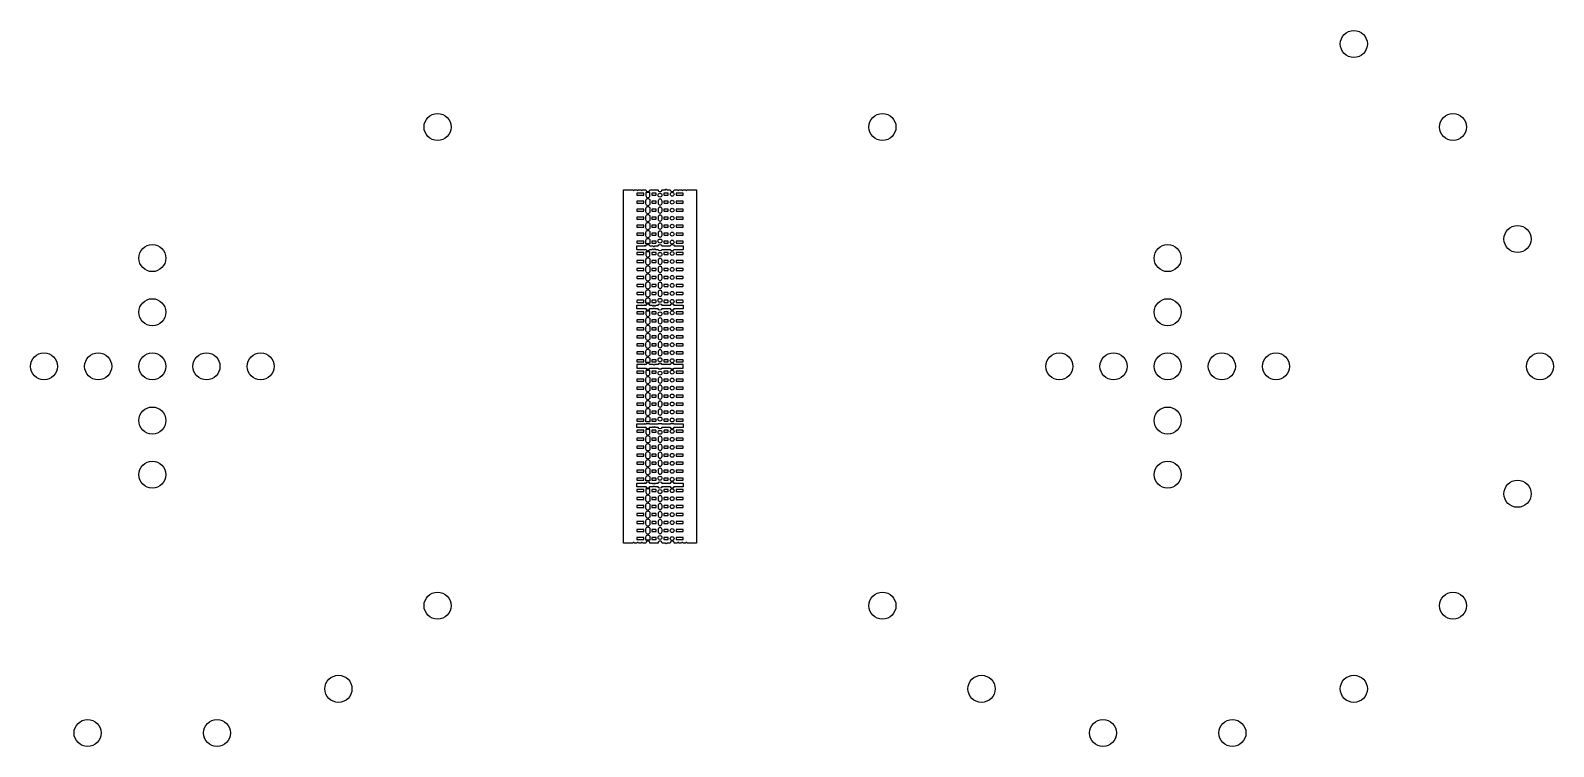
# Model space of a CAD drawing. Header units: millimetres. Extents: x -47.5 to 47.5, y -38.1 to 38.1.
# Drawn here: x -14.15 to -2.9, y -17.56 to -12.27 of the extents above; entities that cross this region are included whole.
import ezdxf

# ---------------------------------------------------------------- set-up
doc = ezdxf.new("R2010")
doc.units = ezdxf.units.MM
doc.header["$MEASUREMENT"] = 0
doc.layers.add('L1', color=7, linetype='Continuous')

msp = doc.modelspace()

# ---------------------------------------------------------------- linework, layer by layer
at = {"layer": 'L1'}
for points in [[(-9.77, -13.445), (-9.72, -13.445), (-9.7, -13.445, 1), (-9.69, -13.445), (-9.67, -13.445, 1), (-9.66, -13.445), (-9.64, -13.445, 1), (-9.63, -13.445), (-9.604, -13.445, 1), (-9.576, -13.445), (-9.514, -13.445, 1), (-9.486, -13.445), (-9.46, -13.445, -1), (-9.45, -13.445), (-9.424, -13.445, 1), (-9.396, -13.445), (-9.37, -13.445, 1), (-9.36, -13.445), (-9.34, -13.445, 1), (-9.33, -13.445), (-9.31, -13.445, 1), (-9.3, -13.445), (-9.28, -13.445), (-9.23, -13.445), (-9.23, -16.055), (-9.28, -16.055), (-9.3, -16.055, 1), (-9.31, -16.055), (-9.33, -16.055, 1), (-9.34, -16.055), (-9.36, -16.055, 1), (-9.37, -16.055), (-9.395, -16.055, 1), (-9.424, -16.055), (-9.449, -16.055, -1), (-9.459, -16.055), (-9.485, -16.055, 1), (-9.514, -16.055), (-9.575, -16.055, 1), (-9.604, -16.055), (-9.63, -16.055, 1), (-9.64, -16.055), (-9.66, -16.055, 1), (-9.67, -16.055), (-9.69, -16.055, 1), (-9.7, -16.055), (-9.72, -16.055), (-9.77, -16.055)], [(-9.621, -13.47), (-9.669, -13.47, 0.414214), (-9.671, -13.472), (-9.671, -13.483, 0.414214), (-9.669, -13.485), (-9.621, -13.485, 0.414214), (-9.619, -13.483), (-9.619, -13.472, 0.414214)], [(-9.604, -13.49, 1), (-9.575, -13.49), (-9.575, -13.465), (-9.604, -13.465)], [(-9.531, -13.47), (-9.559, -13.47, 0.414214), (-9.561, -13.472), (-9.561, -13.483, 0.414214), (-9.559, -13.485), (-9.531, -13.485, 0.414214), (-9.529, -13.483), (-9.529, -13.472, 0.414214)], [(-9.441, -13.47), (-9.469, -13.47, 0.414214), (-9.471, -13.472), (-9.471, -13.483, 0.414214), (-9.469, -13.485), (-9.441, -13.485, 0.414214), (-9.439, -13.483), (-9.439, -13.472, 0.414214)], [(-9.331, -13.47), (-9.379, -13.47, 0.414214), (-9.381, -13.472), (-9.381, -13.483, 0.414214), (-9.379, -13.485), (-9.331, -13.485, 0.414214), (-9.329, -13.483), (-9.329, -13.472, 0.414214)], [(-9.621, -13.529), (-9.669, -13.529, 0.414214), (-9.671, -13.531), (-9.671, -13.542, 0.414214), (-9.669, -13.544), (-9.621, -13.544, 0.414214), (-9.619, -13.542), (-9.619, -13.531, 0.414214)], [(-9.621, -13.588), (-9.669, -13.588, 0.414214), (-9.671, -13.59), (-9.671, -13.601, 0.414214), (-9.669, -13.603), (-9.621, -13.603, 0.414214), (-9.619, -13.601), (-9.619, -13.59, 0.414214)], [(-9.604, -13.549), (-9.604, -13.524, -1), (-9.575, -13.524), (-9.575, -13.549, -1)], [(-9.604, -13.608), (-9.604, -13.583, -1), (-9.575, -13.583), (-9.575, -13.608, -1)], [(-9.531, -13.529), (-9.559, -13.529, 0.414214), (-9.561, -13.531), (-9.561, -13.542, 0.414214), (-9.559, -13.544), (-9.531, -13.544, 0.414214), (-9.529, -13.542), (-9.529, -13.531, 0.414214)], [(-9.531, -13.588), (-9.559, -13.588, 0.414214), (-9.561, -13.59), (-9.561, -13.601, 0.414214), (-9.559, -13.603), (-9.531, -13.603, 0.414214), (-9.529, -13.601), (-9.529, -13.59, 0.414214)], [(-9.485, -13.529, 1), (-9.514, -13.529), (-9.514, -13.544, 1), (-9.485, -13.544)], [(-9.485, -13.588, 1), (-9.514, -13.588), (-9.514, -13.603, 1), (-9.485, -13.603)], [(-9.441, -13.529), (-9.469, -13.529, 0.414214), (-9.471, -13.531), (-9.471, -13.542, 0.414214), (-9.469, -13.544), (-9.441, -13.544, 0.414214), (-9.439, -13.542), (-9.439, -13.531, 0.414214)], [(-9.441, -13.588), (-9.469, -13.588, 0.414214), (-9.471, -13.59), (-9.471, -13.601, 0.414214), (-9.469, -13.603), (-9.441, -13.603, 0.414214), (-9.439, -13.601), (-9.439, -13.59, 0.414214)], [(-9.331, -13.529), (-9.379, -13.529, 0.414214), (-9.381, -13.531), (-9.381, -13.542, 0.414214), (-9.379, -13.544), (-9.331, -13.544, 0.414214), (-9.329, -13.542), (-9.329, -13.531, 0.414214)], [(-9.331, -13.588), (-9.379, -13.588, 0.414214), (-9.381, -13.59), (-9.381, -13.601, 0.414214), (-9.379, -13.603), (-9.331, -13.603, 0.414214), (-9.329, -13.601), (-9.329, -13.59, 0.414214)], [(-9.621, -13.647), (-9.669, -13.647, 0.414214), (-9.671, -13.649), (-9.671, -13.66, 0.414214), (-9.669, -13.662), (-9.621, -13.662, 0.414214), (-9.619, -13.66), (-9.619, -13.649, 0.414214)], [(-9.621, -13.706), (-9.669, -13.706, 0.414214), (-9.671, -13.708), (-9.671, -13.719, 0.414214), (-9.669, -13.721), (-9.621, -13.721, 0.414214), (-9.619, -13.719), (-9.619, -13.708, 0.414214)], [(-9.604, -13.667), (-9.604, -13.642, -1), (-9.575, -13.642), (-9.575, -13.667, -1)], [(-9.604, -13.726), (-9.604, -13.701, -1), (-9.575, -13.701), (-9.575, -13.726, -1)], [(-9.531, -13.647), (-9.559, -13.647, 0.414214), (-9.561, -13.649), (-9.561, -13.66, 0.414214), (-9.559, -13.662), (-9.531, -13.662, 0.414214), (-9.529, -13.66), (-9.529, -13.649, 0.414214)], [(-9.531, -13.706), (-9.559, -13.706, 0.414214), (-9.561, -13.708), (-9.561, -13.719, 0.414214), (-9.559, -13.721), (-9.531, -13.721, 0.414214), (-9.529, -13.719), (-9.529, -13.708, 0.414214)], [(-9.485, -13.647, 1), (-9.514, -13.647), (-9.514, -13.662, 1), (-9.485, -13.662)], [(-9.485, -13.706, 1), (-9.514, -13.706), (-9.514, -13.721, 1), (-9.485, -13.721)], [(-9.441, -13.647), (-9.469, -13.647, 0.414214), (-9.471, -13.649), (-9.471, -13.66, 0.414214), (-9.469, -13.662), (-9.441, -13.662, 0.414214), (-9.439, -13.66), (-9.439, -13.649, 0.414214)], [(-9.441, -13.706), (-9.469, -13.706, 0.414214), (-9.471, -13.708), (-9.471, -13.719, 0.414214), (-9.469, -13.721), (-9.441, -13.721, 0.414214), (-9.439, -13.719), (-9.439, -13.708, 0.414214)], [(-9.331, -13.647), (-9.379, -13.647, 0.414214), (-9.381, -13.649), (-9.381, -13.66, 0.414214), (-9.379, -13.662), (-9.331, -13.662, 0.414214), (-9.329, -13.66), (-9.329, -13.649, 0.414214)], [(-9.331, -13.706), (-9.379, -13.706, 0.414214), (-9.381, -13.708), (-9.381, -13.719, 0.414214), (-9.379, -13.721), (-9.331, -13.721, 0.414214), (-9.329, -13.719), (-9.329, -13.708, 0.414214)], [(-9.621, -13.765), (-9.669, -13.765, 0.414214), (-9.671, -13.767), (-9.671, -13.778, 0.414214), (-9.669, -13.78), (-9.621, -13.78, 0.414214), (-9.619, -13.778), (-9.619, -13.767, 0.414214)], [(-9.621, -13.824), (-9.669, -13.824, 0.414214), (-9.671, -13.826), (-9.671, -13.837, 0.414214), (-9.669, -13.839), (-9.621, -13.839, 0.414214), (-9.619, -13.837), (-9.619, -13.826, 0.414214)], [(-9.604, -13.785), (-9.604, -13.76, -1), (-9.575, -13.76), (-9.575, -13.785, -1)], [(-9.604, -13.819, -1), (-9.575, -13.819), (-9.575, -13.844), (-9.604, -13.844)], [(-9.531, -13.765), (-9.559, -13.765, 0.414214), (-9.561, -13.767), (-9.561, -13.778, 0.414214), (-9.559, -13.78), (-9.531, -13.78, 0.414214), (-9.529, -13.778), (-9.529, -13.767, 0.414214)], [(-9.531, -13.824), (-9.559, -13.824, 0.414214), (-9.561, -13.826), (-9.561, -13.837, 0.414214), (-9.559, -13.839), (-9.531, -13.839, 0.414214), (-9.529, -13.837), (-9.529, -13.826, 0.414214)], [(-9.485, -13.765, 1), (-9.514, -13.765), (-9.514, -13.78, 1), (-9.485, -13.78)], [(-9.441, -13.765), (-9.469, -13.765, 0.414214), (-9.471, -13.767), (-9.471, -13.778, 0.414214), (-9.469, -13.78), (-9.441, -13.78, 0.414214), (-9.439, -13.778), (-9.439, -13.767, 0.414214)], [(-9.441, -13.824), (-9.469, -13.824, 0.414214), (-9.471, -13.826), (-9.471, -13.837, 0.414214), (-9.469, -13.839), (-9.441, -13.839, 0.414214), (-9.439, -13.837), (-9.439, -13.826, 0.414214)], [(-9.331, -13.765), (-9.379, -13.765, 0.414214), (-9.381, -13.767), (-9.381, -13.778, 0.414214), (-9.379, -13.78), (-9.331, -13.78, 0.414214), (-9.329, -13.778), (-9.329, -13.767, 0.414214)], [(-9.331, -13.824), (-9.379, -13.824, 0.414214), (-9.381, -13.826), (-9.381, -13.837, 0.414214), (-9.379, -13.839), (-9.331, -13.839, 0.414214), (-9.329, -13.837), (-9.329, -13.826, 0.414214)], [(-9.577, -13.888, -0.669523), (-9.603, -13.888), (-9.669, -13.888, -0.414214), (-9.671, -13.886), (-9.671, -13.862, -0.414214), (-9.669, -13.86), (-9.604, -13.86, -0.71624), (-9.576, -13.86), (-9.561, -13.86), (-9.55, -13.86, 1), (-9.54, -13.86), (-9.514, -13.86, -0.71624), (-9.486, -13.86), (-9.424, -13.86, -0.71624), (-9.396, -13.86), (-9.331, -13.86, -0.414214), (-9.329, -13.862), (-9.329, -13.886, -0.414214), (-9.331, -13.888), (-9.397, -13.888, -0.669565), (-9.423, -13.888), (-9.487, -13.888, -0.669565), (-9.513, -13.888), (-9.533, -13.888, 1), (-9.543, -13.888), (-9.548, -13.888, 1), (-9.558, -13.888), (-9.577, -13.888)], [(-9.621, -13.908), (-9.669, -13.908, 0.414214), (-9.671, -13.91), (-9.671, -13.921, 0.414214), (-9.669, -13.923), (-9.621, -13.923, 0.414214), (-9.619, -13.921), (-9.619, -13.91, 0.414214)], [(-9.604, -13.928, 1), (-9.575, -13.928), (-9.575, -13.903), (-9.604, -13.903)], [(-9.604, -13.987), (-9.604, -13.962, -1), (-9.575, -13.962), (-9.575, -13.987, -1)], [(-9.531, -13.908), (-9.559, -13.908, 0.414214), (-9.561, -13.91), (-9.561, -13.921, 0.414214), (-9.559, -13.923), (-9.531, -13.923, 0.414214), (-9.529, -13.921), (-9.529, -13.91, 0.414214)], [(-9.441, -13.908), (-9.469, -13.908, 0.414214), (-9.471, -13.91), (-9.471, -13.921, 0.414214), (-9.469, -13.923), (-9.441, -13.923, 0.414214), (-9.439, -13.921), (-9.439, -13.91, 0.414214)], [(-9.331, -13.908), (-9.379, -13.908, 0.414214), (-9.381, -13.91), (-9.381, -13.921, 0.414214), (-9.379, -13.923), (-9.331, -13.923, 0.414214), (-9.329, -13.921), (-9.329, -13.91, 0.414214)], [(-9.621, -13.967), (-9.669, -13.967, 0.414214), (-9.671, -13.969), (-9.671, -13.98, 0.414214), (-9.669, -13.982), (-9.621, -13.982, 0.414214), (-9.619, -13.98), (-9.619, -13.969, 0.414214)], [(-9.621, -14.026), (-9.669, -14.026, 0.414214), (-9.671, -14.028), (-9.671, -14.039, 0.414214), (-9.669, -14.041), (-9.621, -14.041, 0.414214), (-9.619, -14.039), (-9.619, -14.028, 0.414214)], [(-9.604, -14.046), (-9.604, -14.021, -1), (-9.575, -14.021), (-9.575, -14.046, -1)], [(-9.531, -13.967), (-9.559, -13.967, 0.414214), (-9.561, -13.969), (-9.561, -13.98, 0.414214), (-9.559, -13.982), (-9.531, -13.982, 0.414214), (-9.529, -13.98), (-9.529, -13.969, 0.414214)], [(-9.531, -14.026), (-9.559, -14.026, 0.414214), (-9.561, -14.028), (-9.561, -14.039, 0.414214), (-9.559, -14.041), (-9.531, -14.041, 0.414214), (-9.529, -14.039), (-9.529, -14.028, 0.414214)], [(-9.485, -13.967, 1), (-9.514, -13.967), (-9.514, -13.982, 1), (-9.485, -13.982)], [(-9.485, -14.026, 1), (-9.514, -14.026), (-9.514, -14.041, 1), (-9.485, -14.041)], [(-9.441, -13.967), (-9.469, -13.967, 0.414214), (-9.471, -13.969), (-9.471, -13.98, 0.414214), (-9.469, -13.982), (-9.441, -13.982, 0.414214), (-9.439, -13.98), (-9.439, -13.969, 0.414214)], [(-9.441, -14.026), (-9.469, -14.026, 0.414214), (-9.471, -14.028), (-9.471, -14.039, 0.414214), (-9.469, -14.041), (-9.441, -14.041, 0.414214), (-9.439, -14.039), (-9.439, -14.028, 0.414214)], [(-9.331, -13.967), (-9.379, -13.967, 0.414214), (-9.381, -13.969), (-9.381, -13.98, 0.414214), (-9.379, -13.982), (-9.331, -13.982, 0.414214), (-9.329, -13.98), (-9.329, -13.969, 0.414214)], [(-9.331, -14.026), (-9.379, -14.026, 0.414214), (-9.381, -14.028), (-9.381, -14.039, 0.414214), (-9.379, -14.041), (-9.331, -14.041, 0.414214), (-9.329, -14.039), (-9.329, -14.028, 0.414214)], [(-9.621, -14.085), (-9.669, -14.085, 0.414214), (-9.671, -14.087), (-9.671, -14.098, 0.414214), (-9.669, -14.1), (-9.621, -14.1, 0.414214), (-9.619, -14.098), (-9.619, -14.087, 0.414214)], [(-9.621, -14.144), (-9.669, -14.144, 0.414214), (-9.671, -14.146), (-9.671, -14.157, 0.414214), (-9.669, -14.159), (-9.621, -14.159, 0.414214), (-9.619, -14.157), (-9.619, -14.146, 0.414214)], [(-9.604, -14.105), (-9.604, -14.08, -1), (-9.575, -14.08), (-9.575, -14.105, -1)], [(-9.604, -14.164), (-9.604, -14.139, -1), (-9.575, -14.139), (-9.575, -14.164, -1)], [(-9.531, -14.085), (-9.559, -14.085, 0.414214), (-9.561, -14.087), (-9.561, -14.098, 0.414214), (-9.559, -14.1), (-9.531, -14.1, 0.414214), (-9.529, -14.098), (-9.529, -14.087, 0.414214)], [(-9.531, -14.144), (-9.559, -14.144, 0.414214), (-9.561, -14.146), (-9.561, -14.157, 0.414214), (-9.559, -14.159), (-9.531, -14.159, 0.414214), (-9.529, -14.157), (-9.529, -14.146, 0.414214)], [(-9.485, -14.085, 1), (-9.514, -14.085), (-9.514, -14.1, 1), (-9.485, -14.1)], [(-9.485, -14.144, 1), (-9.514, -14.144), (-9.514, -14.159, 1), (-9.485, -14.159)], [(-9.441, -14.085), (-9.469, -14.085, 0.414214), (-9.471, -14.087), (-9.471, -14.098, 0.414214), (-9.469, -14.1), (-9.441, -14.1, 0.414214), (-9.439, -14.098), (-9.439, -14.087, 0.414214)], [(-9.441, -14.144), (-9.469, -14.144, 0.414214), (-9.471, -14.146), (-9.471, -14.157, 0.414214), (-9.469, -14.159), (-9.441, -14.159, 0.414214), (-9.439, -14.157), (-9.439, -14.146, 0.414214)], [(-9.331, -14.085), (-9.379, -14.085, 0.414214), (-9.381, -14.087), (-9.381, -14.098, 0.414214), (-9.379, -14.1), (-9.331, -14.1, 0.414214), (-9.329, -14.098), (-9.329, -14.087, 0.414214)], [(-9.331, -14.144), (-9.379, -14.144, 0.414214), (-9.381, -14.146), (-9.381, -14.157, 0.414214), (-9.379, -14.159), (-9.331, -14.159, 0.414214), (-9.329, -14.157), (-9.329, -14.146, 0.414214)], [(-9.621, -14.203), (-9.669, -14.203, 0.414214), (-9.671, -14.205), (-9.671, -14.216, 0.414214), (-9.669, -14.218), (-9.621, -14.218, 0.414214), (-9.619, -14.216), (-9.619, -14.205, 0.414214)], [(-9.621, -14.262), (-9.669, -14.262, 0.414214), (-9.671, -14.264), (-9.671, -14.275, 0.414214), (-9.669, -14.277), (-9.621, -14.277, 0.414214), (-9.619, -14.275), (-9.619, -14.264, 0.414214)], [(-9.604, -14.223), (-9.604, -14.198, -1), (-9.575, -14.198), (-9.575, -14.223, -1)], [(-9.604, -14.257, -1), (-9.575, -14.257), (-9.575, -14.282), (-9.604, -14.282)], [(-9.531, -14.203), (-9.559, -14.203, 0.414214), (-9.561, -14.205), (-9.561, -14.216, 0.414214), (-9.559, -14.218), (-9.531, -14.218, 0.414214), (-9.529, -14.216), (-9.529, -14.205, 0.414214)], [(-9.531, -14.262), (-9.559, -14.262, 0.414214), (-9.561, -14.264), (-9.561, -14.275, 0.414214), (-9.559, -14.277), (-9.531, -14.277, 0.414214), (-9.529, -14.275), (-9.529, -14.264, 0.414214)], [(-9.485, -14.203, 1), (-9.514, -14.203), (-9.514, -14.218, 1), (-9.485, -14.218)], [(-9.441, -14.203), (-9.469, -14.203, 0.414214), (-9.471, -14.205), (-9.471, -14.216, 0.414214), (-9.469, -14.218), (-9.441, -14.218, 0.414214), (-9.439, -14.216), (-9.439, -14.205, 0.414214)], [(-9.441, -14.262), (-9.469, -14.262, 0.414214), (-9.471, -14.264), (-9.471, -14.275, 0.414214), (-9.469, -14.277), (-9.441, -14.277, 0.414214), (-9.439, -14.275), (-9.439, -14.264, 0.414214)], [(-9.331, -14.203), (-9.379, -14.203, 0.414214), (-9.381, -14.205), (-9.381, -14.216, 0.414214), (-9.379, -14.218), (-9.331, -14.218, 0.414214), (-9.329, -14.216), (-9.329, -14.205, 0.414214)], [(-9.331, -14.262), (-9.379, -14.262, 0.414214), (-9.381, -14.264), (-9.381, -14.275, 0.414214), (-9.379, -14.277), (-9.331, -14.277, 0.414214), (-9.329, -14.275), (-9.329, -14.264, 0.414214)], [(-9.577, -14.298), (-9.557, -14.298, 1), (-9.547, -14.298), (-9.542, -14.298, 1), (-9.532, -14.298), (-9.513, -14.298, -0.707076), (-9.487, -14.298), (-9.423, -14.298, -0.707076), (-9.397, -14.298), (-9.331, -14.298, -0.414214), (-9.329, -14.3), (-9.329, -14.324, -0.414214), (-9.331, -14.326), (-9.397, -14.326, -0.679871), (-9.423, -14.326), (-9.487, -14.326, -0.679871), (-9.513, -14.326), (-9.54, -14.326, 1), (-9.55, -14.326), (-9.577, -14.326, -0.679871), (-9.603, -14.326), (-9.669, -14.326, -0.414214), (-9.671, -14.324), (-9.671, -14.3, -0.414214), (-9.669, -14.298), (-9.603, -14.298, -0.707076)], [(-9.621, -14.347), (-9.669, -14.347, 0.414214), (-9.671, -14.349), (-9.671, -14.36, 0.414214), (-9.669, -14.362), (-9.621, -14.362, 0.414214), (-9.619, -14.36), (-9.619, -14.349, 0.414214)], [(-9.604, -14.367, 1), (-9.575, -14.367), (-9.575, -14.342), (-9.604, -14.342)], [(-9.604, -14.426), (-9.604, -14.401, -1), (-9.575, -14.401), (-9.575, -14.426, -1)], [(-9.531, -14.347), (-9.559, -14.347, 0.414214), (-9.561, -14.349), (-9.561, -14.36, 0.414214), (-9.559, -14.362), (-9.531, -14.362, 0.414214), (-9.529, -14.36), (-9.529, -14.349, 0.414214)], [(-9.485, -14.406, 1), (-9.514, -14.406), (-9.514, -14.421, 1), (-9.485, -14.421)], [(-9.441, -14.347), (-9.469, -14.347, 0.414214), (-9.471, -14.349), (-9.471, -14.36, 0.414214), (-9.469, -14.362), (-9.441, -14.362, 0.414214), (-9.439, -14.36), (-9.439, -14.349, 0.414214)], [(-9.331, -14.347), (-9.379, -14.347, 0.414214), (-9.381, -14.349), (-9.381, -14.36, 0.414214), (-9.379, -14.362), (-9.331, -14.362, 0.414214), (-9.329, -14.36), (-9.329, -14.349, 0.414214)], [(-9.621, -14.406), (-9.669, -14.406, 0.414214), (-9.671, -14.408), (-9.671, -14.419, 0.414214), (-9.669, -14.421), (-9.621, -14.421, 0.414214), (-9.619, -14.419), (-9.619, -14.408, 0.414214)], [(-9.621, -14.465), (-9.669, -14.465, 0.414214), (-9.671, -14.467), (-9.671, -14.478, 0.414214), (-9.669, -14.48), (-9.621, -14.48, 0.414214), (-9.619, -14.478), (-9.619, -14.467, 0.414214)], [(-9.604, -14.485), (-9.604, -14.46, -1), (-9.575, -14.46), (-9.575, -14.485, -1)], [(-9.604, -14.544), (-9.604, -14.519, -1), (-9.575, -14.519), (-9.575, -14.544, -1)], [(-9.531, -14.406), (-9.559, -14.406, 0.414214), (-9.561, -14.408), (-9.561, -14.419, 0.414214), (-9.559, -14.421), (-9.531, -14.421, 0.414214), (-9.529, -14.419), (-9.529, -14.408, 0.414214)], [(-9.531, -14.465), (-9.559, -14.465, 0.414214), (-9.561, -14.467), (-9.561, -14.478, 0.414214), (-9.559, -14.48), (-9.531, -14.48, 0.414214), (-9.529, -14.478), (-9.529, -14.467, 0.414214)], [(-9.485, -14.465, 1), (-9.514, -14.465), (-9.514, -14.48, 1), (-9.485, -14.48)], [(-9.485, -14.524, 1), (-9.514, -14.524), (-9.514, -14.539, 1), (-9.485, -14.539)], [(-9.441, -14.406), (-9.469, -14.406, 0.414214), (-9.471, -14.408), (-9.471, -14.419, 0.414214), (-9.469, -14.421), (-9.441, -14.421, 0.414214), (-9.439, -14.419), (-9.439, -14.408, 0.414214)], [(-9.441, -14.465), (-9.469, -14.465, 0.414214), (-9.471, -14.467), (-9.471, -14.478, 0.414214), (-9.469, -14.48), (-9.441, -14.48, 0.414214), (-9.439, -14.478), (-9.439, -14.467, 0.414214)], [(-9.331, -14.406), (-9.379, -14.406, 0.414214), (-9.381, -14.408), (-9.381, -14.419, 0.414214), (-9.379, -14.421), (-9.331, -14.421, 0.414214), (-9.329, -14.419), (-9.329, -14.408, 0.414214)], [(-9.331, -14.465), (-9.379, -14.465, 0.414214), (-9.381, -14.467), (-9.381, -14.478, 0.414214), (-9.379, -14.48), (-9.331, -14.48, 0.414214), (-9.329, -14.478), (-9.329, -14.467, 0.414214)], [(-9.621, -14.524), (-9.669, -14.524, 0.414214), (-9.671, -14.526), (-9.671, -14.537, 0.414214), (-9.669, -14.539), (-9.621, -14.539, 0.414214), (-9.619, -14.537), (-9.619, -14.526, 0.414214)], [(-9.621, -14.583), (-9.669, -14.583, 0.414214), (-9.671, -14.585), (-9.671, -14.596, 0.414214), (-9.669, -14.598), (-9.621, -14.598, 0.414214), (-9.619, -14.596), (-9.619, -14.585, 0.414214)], [(-9.604, -14.603), (-9.604, -14.578, -1), (-9.575, -14.578), (-9.575, -14.603, -1)], [(-9.604, -14.662), (-9.604, -14.637, -1), (-9.575, -14.637), (-9.575, -14.662, -1)], [(-9.531, -14.524), (-9.559, -14.524, 0.414214), (-9.561, -14.526), (-9.561, -14.537, 0.414214), (-9.559, -14.539), (-9.531, -14.539, 0.414214), (-9.529, -14.537), (-9.529, -14.526, 0.414214)], [(-9.531, -14.583), (-9.559, -14.583, 0.414214), (-9.561, -14.585), (-9.561, -14.596, 0.414214), (-9.559, -14.598), (-9.531, -14.598, 0.414214), (-9.529, -14.596), (-9.529, -14.585, 0.414214)], [(-9.485, -14.583, 1), (-9.514, -14.583), (-9.514, -14.598, 1), (-9.485, -14.598)], [(-9.441, -14.524), (-9.469, -14.524, 0.414214), (-9.471, -14.526), (-9.471, -14.537, 0.414214), (-9.469, -14.539), (-9.441, -14.539, 0.414214), (-9.439, -14.537), (-9.439, -14.526, 0.414214)], [(-9.441, -14.583), (-9.469, -14.583, 0.414214), (-9.471, -14.585), (-9.471, -14.596, 0.414214), (-9.469, -14.598), (-9.441, -14.598, 0.414214), (-9.439, -14.596), (-9.439, -14.585, 0.414214)], [(-9.331, -14.524), (-9.379, -14.524, 0.414214), (-9.381, -14.526), (-9.381, -14.537, 0.414214), (-9.379, -14.539), (-9.331, -14.539, 0.414214), (-9.329, -14.537), (-9.329, -14.526, 0.414214)], [(-9.331, -14.583), (-9.379, -14.583, 0.414214), (-9.381, -14.585), (-9.381, -14.596, 0.414214), (-9.379, -14.598), (-9.331, -14.598, 0.414214), (-9.329, -14.596), (-9.329, -14.585, 0.414214)], [(-9.621, -14.642), (-9.669, -14.642, 0.414214), (-9.671, -14.644), (-9.671, -14.655, 0.414214), (-9.669, -14.657), (-9.621, -14.657, 0.414214), (-9.619, -14.655), (-9.619, -14.644, 0.414214)], [(-9.621, -14.701), (-9.669, -14.701, 0.414214), (-9.671, -14.703), (-9.671, -14.714, 0.414214), (-9.669, -14.716), (-9.621, -14.716, 0.414214), (-9.619, -14.714), (-9.619, -14.703, 0.414214)], [(-9.329, -14.738, 0.414214), (-9.331, -14.736), (-9.396, -14.736, 0.71624), (-9.424, -14.736), (-9.486, -14.736, 0.71624), (-9.514, -14.736), (-9.54, -14.736, -1), (-9.55, -14.736), (-9.576, -14.736, 0.71624), (-9.604, -14.736), (-9.669, -14.736, 0.414214), (-9.671, -14.738), (-9.671, -14.762, 0.414214), (-9.669, -14.764), (-9.603, -14.764, 0.052351), (-9.602, -14.767), (-9.578, -14.767, 0.052351), (-9.577, -14.764), (-9.513, -14.764, 0.052351), (-9.512, -14.767), (-9.488, -14.767, 0.052351), (-9.487, -14.764), (-9.423, -14.764, 0.052351), (-9.422, -14.767), (-9.398, -14.767, 0.052351), (-9.397, -14.764), (-9.331, -14.764, 0.414214), (-9.329, -14.762)], [(-9.604, -14.696, -1), (-9.575, -14.696), (-9.575, -14.721), (-9.604, -14.721)], [(-9.531, -14.642), (-9.559, -14.642, 0.414214), (-9.561, -14.644), (-9.561, -14.655, 0.414214), (-9.559, -14.657), (-9.531, -14.657, 0.414214), (-9.529, -14.655), (-9.529, -14.644, 0.414214)], [(-9.531, -14.701), (-9.559, -14.701, 0.414214), (-9.561, -14.703), (-9.561, -14.714, 0.414214), (-9.559, -14.716), (-9.531, -14.716, 0.414214), (-9.529, -14.714), (-9.529, -14.703, 0.414214)], [(-9.485, -14.642, 1), (-9.514, -14.642), (-9.514, -14.657, 1), (-9.485, -14.657)], [(-9.441, -14.642), (-9.469, -14.642, 0.414214), (-9.471, -14.644), (-9.471, -14.655, 0.414214), (-9.469, -14.657), (-9.441, -14.657, 0.414214), (-9.439, -14.655), (-9.439, -14.644, 0.414214)], [(-9.441, -14.701), (-9.469, -14.701, 0.414214), (-9.471, -14.703), (-9.471, -14.714, 0.414214), (-9.469, -14.716), (-9.441, -14.716, 0.414214), (-9.439, -14.714), (-9.439, -14.703, 0.414214)], [(-9.331, -14.642), (-9.379, -14.642, 0.414214), (-9.381, -14.644), (-9.381, -14.655, 0.414214), (-9.379, -14.657), (-9.331, -14.657, 0.414214), (-9.329, -14.655), (-9.329, -14.644, 0.414214)], [(-9.331, -14.701), (-9.379, -14.701, 0.414214), (-9.381, -14.703), (-9.381, -14.714, 0.414214), (-9.379, -14.716), (-9.331, -14.716, 0.414214), (-9.329, -14.714), (-9.329, -14.703, 0.414214)], [(-9.621, -14.785), (-9.669, -14.785, 0.414214), (-9.671, -14.787), (-9.671, -14.798, 0.414214), (-9.669, -14.8), (-9.621, -14.8, 0.414214), (-9.619, -14.798), (-9.619, -14.787, 0.414214)], [(-9.621, -14.844), (-9.669, -14.844, 0.414214), (-9.671, -14.846), (-9.671, -14.857, 0.414214), (-9.669, -14.859), (-9.621, -14.859, 0.414214), (-9.619, -14.857), (-9.619, -14.846, 0.414214)], [(-9.604, -14.805, 1), (-9.575, -14.805), (-9.575, -14.78), (-9.604, -14.78)], [(-9.604, -14.864), (-9.604, -14.839, -1), (-9.575, -14.839), (-9.575, -14.864, -1)], [(-9.531, -14.785), (-9.559, -14.785, 0.414214), (-9.561, -14.787), (-9.561, -14.798, 0.414214), (-9.559, -14.8), (-9.531, -14.8, 0.414214), (-9.529, -14.798), (-9.529, -14.787, 0.414214)], [(-9.531, -14.844), (-9.559, -14.844, 0.414214), (-9.561, -14.846), (-9.561, -14.857, 0.414214), (-9.559, -14.859), (-9.531, -14.859, 0.414214), (-9.529, -14.857), (-9.529, -14.846, 0.414214)], [(-9.485, -14.844, 1), (-9.514, -14.844), (-9.514, -14.859, 1), (-9.485, -14.859)], [(-9.441, -14.785), (-9.469, -14.785, 0.414214), (-9.471, -14.787), (-9.471, -14.798, 0.414214), (-9.469, -14.8), (-9.441, -14.8, 0.414214), (-9.439, -14.798), (-9.439, -14.787, 0.414214)], [(-9.441, -14.844), (-9.469, -14.844, 0.414214), (-9.471, -14.846), (-9.471, -14.857, 0.414214), (-9.469, -14.859), (-9.441, -14.859, 0.414214), (-9.439, -14.857), (-9.439, -14.846, 0.414214)], [(-9.331, -14.785), (-9.379, -14.785, 0.414214), (-9.381, -14.787), (-9.381, -14.798, 0.414214), (-9.379, -14.8), (-9.331, -14.8, 0.414214), (-9.329, -14.798), (-9.329, -14.787, 0.414214)], [(-9.331, -14.844), (-9.379, -14.844, 0.414214), (-9.381, -14.846), (-9.381, -14.857, 0.414214), (-9.379, -14.859), (-9.331, -14.859, 0.414214), (-9.329, -14.857), (-9.329, -14.846, 0.414214)], [(-9.621, -14.903), (-9.669, -14.903, 0.414214), (-9.671, -14.905), (-9.671, -14.916, 0.414214), (-9.669, -14.918), (-9.621, -14.918, 0.414214), (-9.619, -14.916), (-9.619, -14.905, 0.414214)], [(-9.621, -14.962), (-9.669, -14.962, 0.414214), (-9.671, -14.964), (-9.671, -14.975, 0.414214), (-9.669, -14.977), (-9.621, -14.977, 0.414214), (-9.619, -14.975), (-9.619, -14.964, 0.414214)], [(-9.604, -14.923), (-9.604, -14.898, -1), (-9.575, -14.898), (-9.575, -14.923, -1)], [(-9.604, -14.982), (-9.604, -14.957, -1), (-9.575, -14.957), (-9.575, -14.982, -1)], [(-9.531, -14.903), (-9.559, -14.903, 0.414214), (-9.561, -14.905), (-9.561, -14.916, 0.414214), (-9.559, -14.918), (-9.531, -14.918, 0.414214), (-9.529, -14.916), (-9.529, -14.905, 0.414214)], [(-9.531, -14.962), (-9.559, -14.962, 0.414214), (-9.561, -14.964), (-9.561, -14.975, 0.414214), (-9.559, -14.977), (-9.531, -14.977, 0.414214), (-9.529, -14.975), (-9.529, -14.964, 0.414214)], [(-9.485, -14.903, 1), (-9.514, -14.903), (-9.514, -14.918, 1), (-9.485, -14.918)], [(-9.485, -14.962, 1), (-9.514, -14.962), (-9.514, -14.977, 1), (-9.485, -14.977)], [(-9.441, -14.903), (-9.469, -14.903, 0.414214), (-9.471, -14.905), (-9.471, -14.916, 0.414214), (-9.469, -14.918), (-9.441, -14.918, 0.414214), (-9.439, -14.916), (-9.439, -14.905, 0.414214)], [(-9.441, -14.962), (-9.469, -14.962, 0.414214), (-9.471, -14.964), (-9.471, -14.975, 0.414214), (-9.469, -14.977), (-9.441, -14.977, 0.414214), (-9.439, -14.975), (-9.439, -14.964, 0.414214)], [(-9.331, -14.903), (-9.379, -14.903, 0.414214), (-9.381, -14.905), (-9.381, -14.916, 0.414214), (-9.379, -14.918), (-9.331, -14.918, 0.414214), (-9.329, -14.916), (-9.329, -14.905, 0.414214)], [(-9.331, -14.962), (-9.379, -14.962, 0.414214), (-9.381, -14.964), (-9.381, -14.975, 0.414214), (-9.379, -14.977), (-9.331, -14.977, 0.414214), (-9.329, -14.975), (-9.329, -14.964, 0.414214)], [(-9.621, -15.021), (-9.669, -15.021, 0.414214), (-9.671, -15.023), (-9.671, -15.034, 0.414214), (-9.669, -15.036), (-9.621, -15.036, 0.414214), (-9.619, -15.034), (-9.619, -15.023, 0.414214)], [(-9.604, -15.041), (-9.604, -15.016, -1), (-9.575, -15.016), (-9.575, -15.041, -1)], [(-9.604, -15.1), (-9.604, -15.075, -1), (-9.575, -15.075), (-9.575, -15.1, -1)], [(-9.531, -15.021), (-9.559, -15.021, 0.414214), (-9.561, -15.023), (-9.561, -15.034, 0.414214), (-9.559, -15.036), (-9.531, -15.036, 0.414214), (-9.529, -15.034), (-9.529, -15.023, 0.414214)], [(-9.485, -15.021, 1), (-9.514, -15.021), (-9.514, -15.036, 1), (-9.485, -15.036)], [(-9.485, -15.08, 1), (-9.514, -15.08), (-9.514, -15.095, 1), (-9.485, -15.095)], [(-9.441, -15.021), (-9.469, -15.021, 0.414214), (-9.471, -15.023), (-9.471, -15.034, 0.414214), (-9.469, -15.036), (-9.441, -15.036, 0.414214), (-9.439, -15.034), (-9.439, -15.023, 0.414214)], [(-9.331, -15.021), (-9.379, -15.021, 0.414214), (-9.381, -15.023), (-9.381, -15.034, 0.414214), (-9.379, -15.036), (-9.331, -15.036, 0.414214), (-9.329, -15.034), (-9.329, -15.023, 0.414214)], [(-9.621, -15.08), (-9.669, -15.08, 0.414214), (-9.671, -15.082), (-9.671, -15.093, 0.414214), (-9.669, -15.095), (-9.621, -15.095, 0.414214), (-9.619, -15.093), (-9.619, -15.082, 0.414214)], [(-9.621, -15.139), (-9.669, -15.139, 0.414214), (-9.671, -15.141), (-9.671, -15.152, 0.414214), (-9.669, -15.154), (-9.621, -15.154, 0.414214), (-9.619, -15.152), (-9.619, -15.141, 0.414214)], [(-9.669, -15.202, -0.414214), (-9.671, -15.2), (-9.671, -15.176, -0.414214), (-9.669, -15.174), (-9.603, -15.174, -0.047931), (-9.602, -15.172), (-9.578, -15.172, -0.047931), (-9.577, -15.174), (-9.513, -15.174, -0.047931), (-9.512, -15.172), (-9.488, -15.172, -0.047931), (-9.487, -15.174), (-9.423, -15.174, -0.047931), (-9.422, -15.172), (-9.398, -15.172, -0.047931), (-9.397, -15.174), (-9.331, -15.174, -0.414214), (-9.329, -15.176), (-9.329, -15.2, -0.414214), (-9.331, -15.202), (-9.397, -15.202, -0.669565), (-9.423, -15.202), (-9.487, -15.202, -0.669565), (-9.513, -15.202), (-9.532, -15.202, 1), (-9.542, -15.202), (-9.547, -15.202, 1), (-9.557, -15.202), (-9.577, -15.202, -0.669565), (-9.603, -15.202)], [(-9.604, -15.134, -1), (-9.575, -15.134), (-9.575, -15.159), (-9.604, -15.159)], [(-9.531, -15.08), (-9.559, -15.08, 0.414214), (-9.561, -15.082), (-9.561, -15.093, 0.414214), (-9.559, -15.095), (-9.531, -15.095, 0.414214), (-9.529, -15.093), (-9.529, -15.082, 0.414214)], [(-9.531, -15.139), (-9.559, -15.139, 0.414214), (-9.561, -15.141), (-9.561, -15.152, 0.414214), (-9.559, -15.154), (-9.531, -15.154, 0.414214), (-9.529, -15.152), (-9.529, -15.141, 0.414214)], [(-9.441, -15.08), (-9.469, -15.08, 0.414214), (-9.471, -15.082), (-9.471, -15.093, 0.414214), (-9.469, -15.095), (-9.441, -15.095, 0.414214), (-9.439, -15.093), (-9.439, -15.082, 0.414214)], [(-9.441, -15.139), (-9.469, -15.139, 0.414214), (-9.471, -15.141), (-9.471, -15.152, 0.414214), (-9.469, -15.154), (-9.441, -15.154, 0.414214), (-9.439, -15.152), (-9.439, -15.141, 0.414214)], [(-9.331, -15.08), (-9.379, -15.08, 0.414214), (-9.381, -15.082), (-9.381, -15.093, 0.414214), (-9.379, -15.095), (-9.331, -15.095, 0.414214), (-9.329, -15.093), (-9.329, -15.082, 0.414214)], [(-9.331, -15.139), (-9.379, -15.139, 0.414214), (-9.381, -15.141), (-9.381, -15.152, 0.414214), (-9.379, -15.154), (-9.331, -15.154, 0.414214), (-9.329, -15.152), (-9.329, -15.141, 0.414214)], [(-9.621, -15.222), (-9.669, -15.222, 0.414214), (-9.671, -15.224), (-9.671, -15.235, 0.414214), (-9.669, -15.237), (-9.621, -15.237, 0.414214), (-9.619, -15.235), (-9.619, -15.224, 0.414214)], [(-9.621, -15.281), (-9.669, -15.281, 0.414214), (-9.671, -15.283), (-9.671, -15.294, 0.414214), (-9.669, -15.296), (-9.621, -15.296, 0.414214), (-9.619, -15.294), (-9.619, -15.283, 0.414214)], [(-9.604, -15.242, 1), (-9.575, -15.242), (-9.575, -15.217), (-9.604, -15.217)], [(-9.604, -15.301), (-9.604, -15.276, -1), (-9.575, -15.276), (-9.575, -15.301, -1)], [(-9.531, -15.222), (-9.559, -15.222, 0.414214), (-9.561, -15.224), (-9.561, -15.235, 0.414214), (-9.559, -15.237), (-9.531, -15.237, 0.414214), (-9.529, -15.235), (-9.529, -15.224, 0.414214)], [(-9.531, -15.281), (-9.559, -15.281, 0.414214), (-9.561, -15.283), (-9.561, -15.294, 0.414214), (-9.559, -15.296), (-9.531, -15.296, 0.414214), (-9.529, -15.294), (-9.529, -15.283, 0.414214)], [(-9.485, -15.281, 1), (-9.514, -15.281), (-9.514, -15.296, 1), (-9.485, -15.296)], [(-9.441, -15.222), (-9.469, -15.222, 0.414214), (-9.471, -15.224), (-9.471, -15.235, 0.414214), (-9.469, -15.237), (-9.441, -15.237, 0.414214), (-9.439, -15.235), (-9.439, -15.224, 0.414214)], [(-9.441, -15.281), (-9.469, -15.281, 0.414214), (-9.471, -15.283), (-9.471, -15.294, 0.414214), (-9.469, -15.296), (-9.441, -15.296, 0.414214), (-9.439, -15.294), (-9.439, -15.283, 0.414214)], [(-9.331, -15.222), (-9.379, -15.222, 0.414214), (-9.381, -15.224), (-9.381, -15.235, 0.414214), (-9.379, -15.237), (-9.331, -15.237, 0.414214), (-9.329, -15.235), (-9.329, -15.224, 0.414214)], [(-9.331, -15.281), (-9.379, -15.281, 0.414214), (-9.381, -15.283), (-9.381, -15.294, 0.414214), (-9.379, -15.296), (-9.331, -15.296, 0.414214), (-9.329, -15.294), (-9.329, -15.283, 0.414214)], [(-9.621, -15.34), (-9.669, -15.34, 0.414214), (-9.671, -15.342), (-9.671, -15.353, 0.414214), (-9.669, -15.355), (-9.621, -15.355, 0.414214), (-9.619, -15.353), (-9.619, -15.342, 0.414214)], [(-9.621, -15.399), (-9.669, -15.399, 0.414214), (-9.671, -15.401), (-9.671, -15.412, 0.414214), (-9.669, -15.414), (-9.621, -15.414, 0.414214), (-9.619, -15.412), (-9.619, -15.401, 0.414214)], [(-9.604, -15.36), (-9.604, -15.335, -1), (-9.575, -15.335), (-9.575, -15.36, -1)], [(-9.604, -15.419), (-9.604, -15.394, -1), (-9.575, -15.394), (-9.575, -15.419, -1)], [(-9.531, -15.34), (-9.559, -15.34, 0.414214), (-9.561, -15.342), (-9.561, -15.353, 0.414214), (-9.559, -15.355), (-9.531, -15.355, 0.414214), (-9.529, -15.353), (-9.529, -15.342, 0.414214)], [(-9.531, -15.399), (-9.559, -15.399, 0.414214), (-9.561, -15.401), (-9.561, -15.412, 0.414214), (-9.559, -15.414), (-9.531, -15.414, 0.414214), (-9.529, -15.412), (-9.529, -15.401, 0.414214)], [(-9.485, -15.34, 1), (-9.514, -15.34), (-9.514, -15.355, 1), (-9.485, -15.355)], [(-9.485, -15.399, 1), (-9.514, -15.399), (-9.514, -15.414, 1), (-9.485, -15.414)], [(-9.441, -15.34), (-9.469, -15.34, 0.414214), (-9.471, -15.342), (-9.471, -15.353, 0.414214), (-9.469, -15.355), (-9.441, -15.355, 0.414214), (-9.439, -15.353), (-9.439, -15.342, 0.414214)], [(-9.441, -15.399), (-9.469, -15.399, 0.414214), (-9.471, -15.401), (-9.471, -15.412, 0.414214), (-9.469, -15.414), (-9.441, -15.414, 0.414214), (-9.439, -15.412), (-9.439, -15.401, 0.414214)], [(-9.331, -15.34), (-9.379, -15.34, 0.414214), (-9.381, -15.342), (-9.381, -15.353, 0.414214), (-9.379, -15.355), (-9.331, -15.355, 0.414214), (-9.329, -15.353), (-9.329, -15.342, 0.414214)], [(-9.331, -15.399), (-9.379, -15.399, 0.414214), (-9.381, -15.401), (-9.381, -15.412, 0.414214), (-9.379, -15.414), (-9.331, -15.414, 0.414214), (-9.329, -15.412), (-9.329, -15.401, 0.414214)], [(-9.621, -15.458), (-9.669, -15.458, 0.414214), (-9.671, -15.46), (-9.671, -15.471, 0.414214), (-9.669, -15.473), (-9.621, -15.473, 0.414214), (-9.619, -15.471), (-9.619, -15.46, 0.414214)], [(-9.621, -15.517), (-9.669, -15.517, 0.414214), (-9.671, -15.519), (-9.671, -15.53, 0.414214), (-9.669, -15.532), (-9.621, -15.532, 0.414214), (-9.619, -15.53), (-9.619, -15.519, 0.414214)], [(-9.604, -15.478), (-9.604, -15.453, -1), (-9.575, -15.453), (-9.575, -15.478, -1)], [(-9.604, -15.537), (-9.604, -15.512, -1), (-9.575, -15.512), (-9.575, -15.537, -1)], [(-9.531, -15.458), (-9.559, -15.458, 0.414214), (-9.561, -15.46), (-9.561, -15.471, 0.414214), (-9.559, -15.473), (-9.531, -15.473, 0.414214), (-9.529, -15.471), (-9.529, -15.46, 0.414214)], [(-9.531, -15.517), (-9.559, -15.517, 0.414214), (-9.561, -15.519), (-9.561, -15.53, 0.414214), (-9.559, -15.532), (-9.531, -15.532, 0.414214), (-9.529, -15.53), (-9.529, -15.519, 0.414214)], [(-9.485, -15.458, 1), (-9.514, -15.458), (-9.514, -15.473, 1), (-9.485, -15.473)], [(-9.485, -15.517, 1), (-9.514, -15.517), (-9.514, -15.532, 1), (-9.485, -15.532)], [(-9.441, -15.458), (-9.469, -15.458, 0.414214), (-9.471, -15.46), (-9.471, -15.471, 0.414214), (-9.469, -15.473), (-9.441, -15.473, 0.414214), (-9.439, -15.471), (-9.439, -15.46, 0.414214)], [(-9.441, -15.517), (-9.469, -15.517, 0.414214), (-9.471, -15.519), (-9.471, -15.53, 0.414214), (-9.469, -15.532), (-9.441, -15.532, 0.414214), (-9.439, -15.53), (-9.439, -15.519, 0.414214)], [(-9.331, -15.458), (-9.379, -15.458, 0.414214), (-9.381, -15.46), (-9.381, -15.471, 0.414214), (-9.379, -15.473), (-9.331, -15.473, 0.414214), (-9.329, -15.471), (-9.329, -15.46, 0.414214)], [(-9.331, -15.517), (-9.379, -15.517, 0.414214), (-9.381, -15.519), (-9.381, -15.53, 0.414214), (-9.379, -15.532), (-9.331, -15.532, 0.414214), (-9.329, -15.53), (-9.329, -15.519, 0.414214)], [(-9.621, -15.576), (-9.669, -15.576, 0.414214), (-9.671, -15.578), (-9.671, -15.589, 0.414214), (-9.669, -15.591), (-9.621, -15.591, 0.414214), (-9.619, -15.589), (-9.619, -15.578, 0.414214)], [(-9.487, -15.64, -0.679871), (-9.513, -15.64), (-9.54, -15.64, 1), (-9.55, -15.64), (-9.577, -15.64, -0.679871), (-9.603, -15.64), (-9.669, -15.64, -0.414214), (-9.671, -15.638), (-9.671, -15.614, -0.414214), (-9.669, -15.612), (-9.603, -15.612, -0.707076), (-9.577, -15.612), (-9.557, -15.612, 1), (-9.547, -15.612), (-9.542, -15.612, 1), (-9.532, -15.612), (-9.513, -15.612, -0.707076), (-9.487, -15.612), (-9.423, -15.612, -0.707076), (-9.397, -15.612), (-9.331, -15.612, -0.414214), (-9.329, -15.614), (-9.329, -15.638, -0.414214), (-9.331, -15.64), (-9.397, -15.64, -0.679871), (-9.423, -15.64)], [(-9.604, -15.571, -1), (-9.575, -15.571), (-9.575, -15.596), (-9.604, -15.596)], [(-9.531, -15.576), (-9.559, -15.576, 0.414214), (-9.561, -15.578), (-9.561, -15.589, 0.414214), (-9.559, -15.591), (-9.531, -15.591, 0.414214), (-9.529, -15.589), (-9.529, -15.578, 0.414214)], [(-9.441, -15.576), (-9.469, -15.576, 0.414214), (-9.471, -15.578), (-9.471, -15.589, 0.414214), (-9.469, -15.591), (-9.441, -15.591, 0.414214), (-9.439, -15.589), (-9.439, -15.578, 0.414214)], [(-9.331, -15.576), (-9.379, -15.576, 0.414214), (-9.381, -15.578), (-9.381, -15.589, 0.414214), (-9.379, -15.591), (-9.331, -15.591, 0.414214), (-9.329, -15.589), (-9.329, -15.578, 0.414214)], [(-9.621, -15.66), (-9.669, -15.66, 0.414214), (-9.671, -15.662), (-9.671, -15.673, 0.414214), (-9.669, -15.675), (-9.621, -15.675, 0.414214), (-9.619, -15.673), (-9.619, -15.662, 0.414214)], [(-9.621, -15.719), (-9.669, -15.719, 0.414214), (-9.671, -15.721), (-9.671, -15.732, 0.414214), (-9.669, -15.734), (-9.621, -15.734, 0.414214), (-9.619, -15.732), (-9.619, -15.721, 0.414214)], [(-9.604, -15.68, 1), (-9.575, -15.68), (-9.575, -15.655), (-9.604, -15.655)], [(-9.604, -15.739), (-9.604, -15.714, -1), (-9.575, -15.714), (-9.575, -15.739, -1)], [(-9.531, -15.66), (-9.559, -15.66, 0.414214), (-9.561, -15.662), (-9.561, -15.673, 0.414214), (-9.559, -15.675), (-9.531, -15.675, 0.414214), (-9.529, -15.673), (-9.529, -15.662, 0.414214)], [(-9.531, -15.719), (-9.559, -15.719, 0.414214), (-9.561, -15.721), (-9.561, -15.732, 0.414214), (-9.559, -15.734), (-9.531, -15.734, 0.414214), (-9.529, -15.732), (-9.529, -15.721, 0.414214)], [(-9.485, -15.719, 1), (-9.514, -15.719), (-9.514, -15.734, 1), (-9.485, -15.734)], [(-9.441, -15.66), (-9.469, -15.66, 0.414214), (-9.471, -15.662), (-9.471, -15.673, 0.414214), (-9.469, -15.675), (-9.441, -15.675, 0.414214), (-9.439, -15.673), (-9.439, -15.662, 0.414214)], [(-9.441, -15.719), (-9.469, -15.719, 0.414214), (-9.471, -15.721), (-9.471, -15.732, 0.414214), (-9.469, -15.734), (-9.441, -15.734, 0.414214), (-9.439, -15.732), (-9.439, -15.721, 0.414214)], [(-9.331, -15.66), (-9.379, -15.66, 0.414214), (-9.381, -15.662), (-9.381, -15.673, 0.414214), (-9.379, -15.675), (-9.331, -15.675, 0.414214), (-9.329, -15.673), (-9.329, -15.662, 0.414214)], [(-9.331, -15.719), (-9.379, -15.719, 0.414214), (-9.381, -15.721), (-9.381, -15.732, 0.414214), (-9.379, -15.734), (-9.331, -15.734, 0.414214), (-9.329, -15.732), (-9.329, -15.721, 0.414214)], [(-9.621, -15.778), (-9.669, -15.778, 0.414214), (-9.671, -15.78), (-9.671, -15.791, 0.414214), (-9.669, -15.793), (-9.621, -15.793, 0.414214), (-9.619, -15.791), (-9.619, -15.78, 0.414214)], [(-9.621, -15.837), (-9.669, -15.837, 0.414214), (-9.671, -15.839), (-9.671, -15.85, 0.414214), (-9.669, -15.852), (-9.621, -15.852, 0.414214), (-9.619, -15.85), (-9.619, -15.839, 0.414214)], [(-9.604, -15.798), (-9.604, -15.773, -1), (-9.575, -15.773), (-9.575, -15.798, -1)], [(-9.604, -15.857), (-9.604, -15.832, -1), (-9.575, -15.832), (-9.575, -15.857, -1)], [(-9.531, -15.778), (-9.559, -15.778, 0.414214), (-9.561, -15.78), (-9.561, -15.791, 0.414214), (-9.559, -15.793), (-9.531, -15.793, 0.414214), (-9.529, -15.791), (-9.529, -15.78, 0.414214)], [(-9.531, -15.837), (-9.559, -15.837, 0.414214), (-9.561, -15.839), (-9.561, -15.85, 0.414214), (-9.559, -15.852), (-9.531, -15.852, 0.414214), (-9.529, -15.85), (-9.529, -15.839, 0.414214)], [(-9.485, -15.778, 1), (-9.514, -15.778), (-9.514, -15.793, 1), (-9.485, -15.793)], [(-9.485, -15.837, 1), (-9.514, -15.837), (-9.514, -15.852, 1), (-9.485, -15.852)], [(-9.441, -15.778), (-9.469, -15.778, 0.414214), (-9.471, -15.78), (-9.471, -15.791, 0.414214), (-9.469, -15.793), (-9.441, -15.793, 0.414214), (-9.439, -15.791), (-9.439, -15.78, 0.414214)], [(-9.441, -15.837), (-9.469, -15.837, 0.414214), (-9.471, -15.839), (-9.471, -15.85, 0.414214), (-9.469, -15.852), (-9.441, -15.852, 0.414214), (-9.439, -15.85), (-9.439, -15.839, 0.414214)], [(-9.331, -15.778), (-9.379, -15.778, 0.414214), (-9.381, -15.78), (-9.381, -15.791, 0.414214), (-9.379, -15.793), (-9.331, -15.793, 0.414214), (-9.329, -15.791), (-9.329, -15.78, 0.414214)], [(-9.331, -15.837), (-9.379, -15.837, 0.414214), (-9.381, -15.839), (-9.381, -15.85, 0.414214), (-9.379, -15.852), (-9.331, -15.852, 0.414214), (-9.329, -15.85), (-9.329, -15.839, 0.414214)], [(-9.621, -15.896), (-9.669, -15.896, 0.414214), (-9.671, -15.898), (-9.671, -15.909, 0.414214), (-9.669, -15.911), (-9.621, -15.911, 0.414214), (-9.619, -15.909), (-9.619, -15.898, 0.414214)], [(-9.621, -15.955), (-9.669, -15.955, 0.414214), (-9.671, -15.957), (-9.671, -15.968, 0.414214), (-9.669, -15.97), (-9.621, -15.97, 0.414214), (-9.619, -15.968), (-9.619, -15.957, 0.414214)], [(-9.604, -15.916), (-9.604, -15.891, -1), (-9.575, -15.891), (-9.575, -15.916, -1)], [(-9.604, -15.975), (-9.604, -15.95, -1), (-9.575, -15.95), (-9.575, -15.975, -1)], [(-9.531, -15.896), (-9.559, -15.896, 0.414214), (-9.561, -15.898), (-9.561, -15.909, 0.414214), (-9.559, -15.911), (-9.531, -15.911, 0.414214), (-9.529, -15.909), (-9.529, -15.898, 0.414214)], [(-9.531, -15.955), (-9.559, -15.955, 0.414214), (-9.561, -15.957), (-9.561, -15.968, 0.414214), (-9.559, -15.97), (-9.531, -15.97, 0.414214), (-9.529, -15.968), (-9.529, -15.957, 0.414214)], [(-9.485, -15.896, 1), (-9.514, -15.896), (-9.514, -15.911, 1), (-9.485, -15.911)], [(-9.485, -15.955, 1), (-9.514, -15.955), (-9.514, -15.97, 1), (-9.485, -15.97)], [(-9.441, -15.896), (-9.469, -15.896, 0.414214), (-9.471, -15.898), (-9.471, -15.909, 0.414214), (-9.469, -15.911), (-9.441, -15.911, 0.414214), (-9.439, -15.909), (-9.439, -15.898, 0.414214)], [(-9.441, -15.955), (-9.469, -15.955, 0.414214), (-9.471, -15.957), (-9.471, -15.968, 0.414214), (-9.469, -15.97), (-9.441, -15.97, 0.414214), (-9.439, -15.968), (-9.439, -15.957, 0.414214)], [(-9.331, -15.896), (-9.379, -15.896, 0.414214), (-9.381, -15.898), (-9.381, -15.909, 0.414214), (-9.379, -15.911), (-9.331, -15.911, 0.414214), (-9.329, -15.909), (-9.329, -15.898, 0.414214)], [(-9.331, -15.955), (-9.379, -15.955, 0.414214), (-9.381, -15.957), (-9.381, -15.968, 0.414214), (-9.379, -15.97), (-9.331, -15.97, 0.414214), (-9.329, -15.968), (-9.329, -15.957, 0.414214)], [(-9.621, -16.014), (-9.669, -16.014, 0.414214), (-9.671, -16.016), (-9.671, -16.027, 0.414214), (-9.669, -16.029), (-9.621, -16.029, 0.414214), (-9.619, -16.027), (-9.619, -16.016, 0.414214)], [(-9.604, -16.009, -1), (-9.575, -16.009), (-9.575, -16.034), (-9.604, -16.034)], [(-9.531, -16.014), (-9.559, -16.014, 0.414214), (-9.561, -16.016), (-9.561, -16.027, 0.414214), (-9.559, -16.029), (-9.531, -16.029, 0.414214), (-9.529, -16.027), (-9.529, -16.016, 0.414214)], [(-9.441, -16.014), (-9.469, -16.014, 0.414214), (-9.471, -16.016), (-9.471, -16.027, 0.414214), (-9.469, -16.029), (-9.441, -16.029, 0.414214), (-9.439, -16.027), (-9.439, -16.016, 0.414214)], [(-9.331, -16.014), (-9.379, -16.014, 0.414214), (-9.381, -16.016), (-9.381, -16.027, 0.414214), (-9.379, -16.029), (-9.331, -16.029, 0.414214), (-9.329, -16.027), (-9.329, -16.016, 0.414214)]]:
    msp.add_lwpolyline(points, format="xyb", close=True, dxfattribs=at)
for points in [[(-9.614, -13.86), (-9.616, -13.86)], [(-9.614, -14.298), (-9.616, -14.298)], [(-9.614, -14.737), (-9.616, -14.737)], [(-9.614, -15.175), (-9.616, -15.175)], [(-9.614, -15.612), (-9.616, -15.612)]]:
    msp.add_lwpolyline(points, close=True, dxfattribs=at)
for centre, radius in [((-4.375, -12.368), 0.1), ((-11.143, -12.982), 0.1), ((-7.857, -12.982), 0.1), ((-3.643, -12.982), 0.1), ((-9.5, -13.485), 0.0145), ((-9.41, -13.478), 0.0145), ((-9.41, -13.537), 0.0145), ((-9.41, -13.596), 0.0145), ((-9.41, -13.655), 0.0145), ((-9.41, -13.714), 0.0145), ((-3.166, -13.809), 0.1), ((-9.5, -13.824), 0.0145), ((-9.41, -13.773), 0.0145), ((-9.41, -13.832), 0.0145), ((-13.25, -13.95), 0.1), ((-9.5, -13.923), 0.0145), ((-9.41, -13.916), 0.0145), ((-5.75, -13.95), 0.1), ((-9.41, -13.975), 0.0145), ((-9.41, -14.034), 0.0145), ((-9.41, -14.093), 0.0145), ((-9.41, -14.152), 0.0145), ((-13.25, -14.35), 0.1), ((-9.5, -14.262), 0.0145), ((-9.41, -14.211), 0.0145), ((-9.41, -14.27), 0.0145), ((-5.75, -14.35), 0.1), ((-9.5, -14.362), 0.0145), ((-9.41, -14.354), 0.0145), ((-9.41, -14.413), 0.0145), ((-9.41, -14.472), 0.0145), ((-9.41, -14.531), 0.0145), ((-9.41, -14.59), 0.0145), ((-14.05, -14.75), 0.1), ((-13.65, -14.75), 0.1), ((-13.25, -14.75), 0.1), ((-12.85, -14.75), 0.1), ((-12.45, -14.75), 0.1), ((-9.5, -14.701), 0.0145), ((-9.41, -14.649), 0.0145), ((-9.41, -14.708), 0.0145), ((-6.55, -14.75), 0.1), ((-6.15, -14.75), 0.1), ((-5.75, -14.75), 0.1), ((-5.35, -14.75), 0.1), ((-4.95, -14.75), 0.1), ((-3, -14.75), 0.1), ((-9.5, -14.8), 0.0145), ((-9.41, -14.792), 0.0145), ((-9.41, -14.851), 0.0145), ((-9.41, -14.91), 0.0145), ((-9.41, -14.969), 0.0145), ((-13.25, -15.15), 0.1), ((-9.41, -15.028), 0.0145), ((-9.41, -15.087), 0.0145), ((-5.75, -15.15), 0.1), ((-9.5, -15.139), 0.0145), ((-9.41, -15.146), 0.0145), ((-9.5, -15.237), 0.0145), ((-9.41, -15.23), 0.0145), ((-9.41, -15.289), 0.0145), ((-9.41, -15.348), 0.0145), ((-9.41, -15.407), 0.0145), ((-13.25, -15.55), 0.1), ((-9.41, -15.466), 0.0145), ((-9.41, -15.525), 0.0145), ((-5.75, -15.55), 0.1), ((-9.5, -15.576), 0.0145), ((-9.41, -15.584), 0.0145), ((-3.166, -15.691), 0.1), ((-9.5, -15.675), 0.0145), ((-9.41, -15.668), 0.0145), ((-9.41, -15.727), 0.0145), ((-9.41, -15.786), 0.0145), ((-9.41, -15.845), 0.0145), ((-9.41, -15.904), 0.0145), ((-9.41, -15.963), 0.0145), ((-9.5, -16.014), 0.0145), ((-9.41, -16.022), 0.0145), ((-11.143, -16.518), 0.1), ((-7.857, -16.518), 0.1), ((-3.643, -16.518), 0.1), ((-11.875, -17.132), 0.1), ((-7.125, -17.132), 0.1), ((-4.375, -17.132), 0.1), ((-13.728, -17.458), 0.1), ((-12.772, -17.458), 0.1), ((-6.228, -17.458), 0.1), ((-5.272, -17.458), 0.1)]:
    msp.add_circle(centre, radius, dxfattribs=at)

doc.saveas('drawing.dxf')
